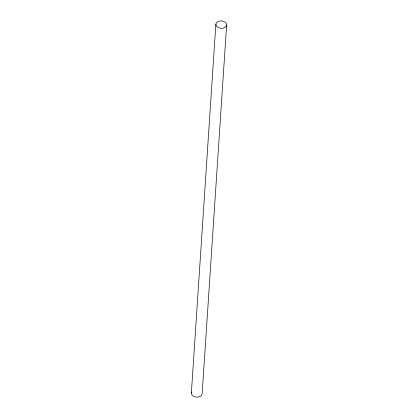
<?xml version="1.0" encoding="UTF-8"?>
<svg xmlns="http://www.w3.org/2000/svg" width="418" height="418" viewBox="0 0 418 418"><rect width="100%" height="100%" fill="white"/><g stroke="black" fill="none" stroke-linecap="round" stroke-linejoin="round"><path stroke-width="0.63" d="M191.366 392.993L215.86 24.202M226.634 25.007A5.403 3.72 3.8 0 1 218.285 27.614A5.403 3.72 3.8 0 1 218.823 21.193A5.403 3.72 3.8 0 1 226.634 25.007L202.14 393.798A5.403 3.72 3.8 0 1 195.739 397.016A5.403 3.72 3.8 0 1 191.632 392.047"/></g></svg>
